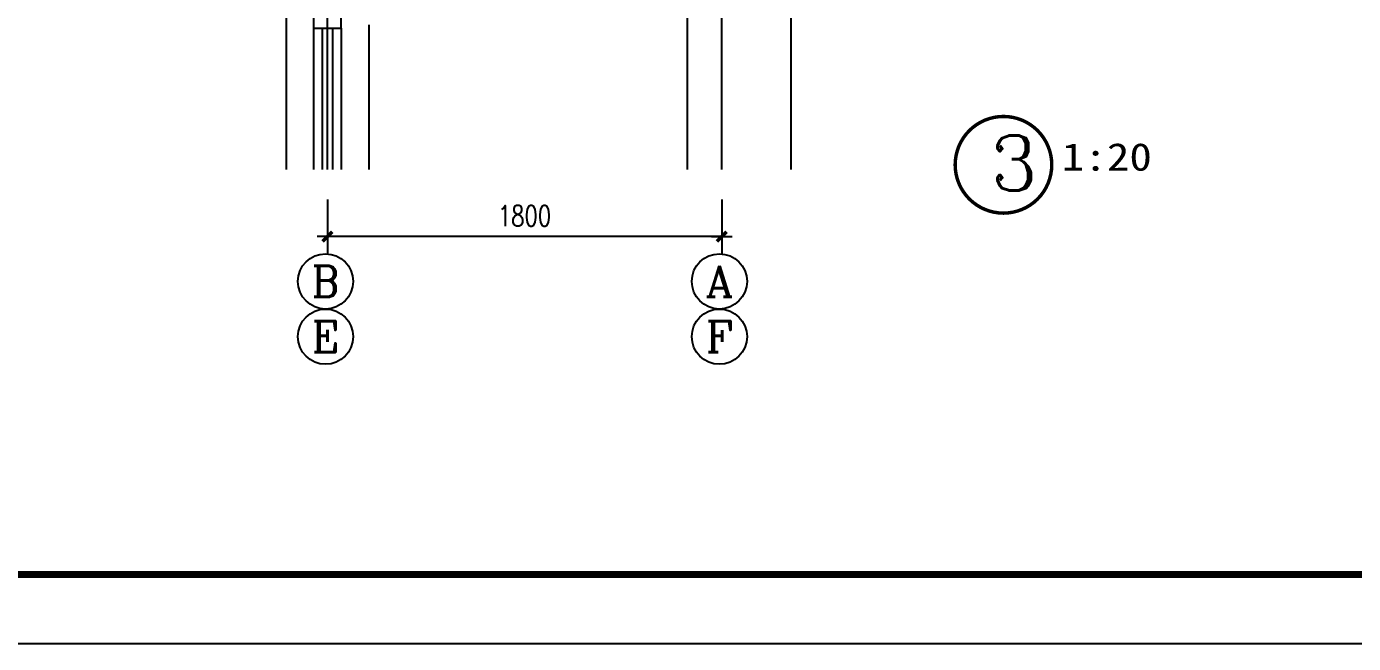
# Model space of a CAD drawing. Extents: x -105837 to 547563, y 466041 to 508041.
# Drawn here: x 447958 to 467191, y 466041 to 474975 of the extents above; entities that cross this region are included whole.
import ezdxf
from ezdxf.enums import TextEntityAlignment as Align

# ---------------------------------------------------------------- set-up
doc = ezdxf.new("R2010")
doc.units = 0
doc.header["$LTSCALE"] = 1000
doc.header["$MEASUREMENT"] = 0
doc.linetypes.add('ACAD_ISO04W100', pattern=[30.5, 24, -3, 0.5, -3])
doc.linetypes.add('DOTE', pattern=[2.42, 2, -0.2, 0.02, -0.2])
doc.layers.get('0').update_dxf_attribs({"linetype": 'CONTINUOUS'})
doc.layers.get('DEFPOINTS').update_dxf_attribs({"linetype": 'CONTINUOUS'})
for name, color, linetype in [('AXIS', 3, 'CONTINUOUS'), ('AXIS_TEXT', 7, 'CONTINUOUS'), ('DIM1', 3, 'CONTINUOUS'), ('DOTE', 1, 'DOTE'), ('MC', 151, 'CONTINUOUS'), ('PUB_DIM', 3, 'CONTINUOUS'), ('PUB_TEXT', 7, 'CONTINUOUS'), ('PUB_TITLE', 4, 'CONTINUOUS'), ('可见线', 151, 'CONTINUOUS')]:
    doc.layers.add(name, color=color, linetype=linetype)
doc.styles.add('-黑体', font='simhei.ttf')
doc.styles.add('COMPLEX', font='COMPLEX.shx')
doc.styles.add('DIM_FONT', font='SIMPLEX.shx', dxfattribs={"width": 0.75})
doc.styles.add('STK', font='COMPLEX.SHX', dxfattribs={"bigfont": 'STK.SHX'})
doc.dimstyles.new('DIMN', dxfattribs={"dimtxt": 300, "dimasz": 1, "dimexe": 250, "dimexo": 300, "dimgap": 150, "dimtad": 1, "dimdec": 0, "dimzin": 0, "dimdsep": 46, "dimtxsty": 'DIM_FONT', "dimblk": '_DIMX', "dimcen": 0.09, "dimclrt": 7, "dimadec": 0, "dimazin": 0, "dimtfac": 1, "dimtdec": 0, "dimtix": 1, "dimtmove": 2, "dimatfit": 3, "dimldrblk": '_DIMX', "dimfxl": 1, "dimtolj": 1, "dimtzin": 0, "dimarcsym": 0})

# ---------------------------------------------------------------- blocks, each defined once
blk = doc.blocks.new('_DIMX')
blk.add_line((-150, 0), (150, 0))
at = {"const_width": 50}
blk.add_lwpolyline([(-70, -70), (70, 70)], dxfattribs=at)
blk = doc.blocks.new('*D487')
at = {"layer": 'DEFPOINTS', "color": 0, "transparency": 16777216}
for p in [(452319, 472770), (458034, 472770), (452319, 471933)]:
    blk.add_point(p, dxfattribs=at)
at = {"layer": 'PUB_DIM', "color": 0, "lineweight": -2, "transparency": 16777216}
for p, q in [((452319, 472470), (452319, 471683)), ((458034, 472470), (458034, 471683)), ((458033, 471933), (452320, 471933))]:
    blk.add_line(p, q, dxfattribs=at)
at = {"layer": 'PUB_DIM', "color": 0, "lineweight": -2, "transparency": 16777216, "rotation": 180.000000000049}
blk.add_blockref('_DIMX', (452319, 471933), dxfattribs=at)
at = {"layer": 'PUB_DIM', "color": 0, "lineweight": -2, "transparency": 16777216}
blk.add_blockref('_DIMX', (458034, 471933), dxfattribs=at)
at = {"layer": 'PUB_DIM', "color": 7, "transparency": 16777216, "insert": (455177, 472233), "char_height": 300, "attachment_point": 5, "style": 'DIM_FONT'}
blk.add_mtext('\\A1;1800', dxfattribs=at)
blk = doc.blocks.new('_axiso')
blk.add_circle((0, 0), 0.5)
at = {"layer": 'AXIS_TEXT', "style": 'COMPLEX', "width": 1.041667}
blk.add_attdef('A', text='', height=0.56, dxfattribs=at).set_placement((-0.25, -0.28), (0.25, -0.28), align=Align.FIT)

msp = doc.modelspace()

# ---------------------------------------------------------------- linework, layer by layer
at = {"layer": 'DIM1', "color": 7, "linetype": 'Continuous', "const_width": 50, "elevation": 40323.92596}
msp.add_lwpolyline([(462817.99757, 472972.98302, -1), (461417.99757, 472972.98302, -1)], format="xyb", close=True, dxfattribs=at)
at = {"layer": 'DOTE', "linetype": 'ACAD_ISO04W100', "ltscale": 0.2}
for p, q in [((452319.42542, 472902.53845, 39141.87454), (452319.42542, 496074.78426, 39141.87454)), ((458034.02345, 472902.53845, 39141.87454), (458034.02345, 487121.87924, 39141.87454))]:
    msp.add_line(p, q, dxfattribs=at)
at = {"layer": 'MC'}
for p, q in [((452119.42541, 474950.17687, 39755.37057), (452119.42541, 472902.53845, 39755.37057)), ((452244.42541, 474950.17687, 39755.37057), (452244.42541, 472902.53845, 39755.37057)), ((452394.42541, 474950.17687, 39755.37057), (452394.42541, 472902.53845, 39755.37057)), ((452519.42541, 474950.17687, 39755.37057), (452519.42541, 472902.53845, 39755.37057))]:
    msp.add_line(p, q, dxfattribs=at)
at = {"layer": 'MC', "elevation": 39755.37057}
msp.add_lwpolyline([(452119.42541, 475300.17687), (452119.42541, 474950.17687), (452519.42541, 474950.17687), (452519.42541, 475300.17687)], dxfattribs=at)
at = {"layer": 'PUB_TITLE'}
msp.add_lwpolyline([(428763.01576, 466040.74173), (488163.01576, 466040.74173), (488163.01576, 508040.74173), (428763.01576, 508040.74173)], close=True, dxfattribs=at)
at = {"layer": 'PUB_TITLE', "const_width": 100}
msp.add_lwpolyline([(429763.01576, 467040.74173), (487163.01576, 467040.74173), (487163.01576, 507040.74173), (429763.01576, 507040.74173)], close=True, dxfattribs=at)
at = {"layer": '可见线'}
for p, q in [((457534.02345, 476450.17687, 39831.65023), (457534.02345, 472902.53845, 39831.65023)), ((459034.02345, 476428.4064, 39831.65023), (459034.02345, 472902.53845, 39831.65023)), ((451719.42542, 475200.17687, 39792.09055), (451719.42542, 472902.53845, 39279.82968)), ((452919.42542, 475000.17687, 39747.44727), (452919.42542, 472902.53845, 39279.82968))]:
    msp.add_line(p, q, dxfattribs=at)

# ---------------------------------------------------------------- block references
at = {"layer": 'AXIS'}
ref = msp.add_blockref('_axiso', (452291.97855, 471284.37556, 39831.65023), dxfattribs=dict(at, xscale=800, yscale=800, zscale=800))
ref.add_attrib('A', 'B', dxfattribs={"layer": 'AXIS_TEXT', "height": 448, "style": 'COMPLEX', "width": 1.102941}).set_placement((452091.97855, 471060.37556, 39831.65023), (452491.97855, 471060.37556, 39831.65023), align=Align.FIT)
at = {"layer": 'AXIS', "xscale": 800, "yscale": 800, "zscale": 800}
msp.add_blockref('_axiso', (458000.90607, 471284.33537, 39831.65023), dxfattribs=at).add_auto_attribs({'A': 'A'})
at = {"layer": 'AXIS'}
ref = msp.add_blockref('_axiso', (452291.97855, 470484.37556, 39831.65023), dxfattribs=dict(at, xscale=800, yscale=800, zscale=800))
ref.add_attrib('A', 'E', dxfattribs={"layer": 'AXIS_TEXT', "height": 448, "style": 'COMPLEX', "width": 1.171875}).set_placement((452091.97855, 470260.37556, 39831.65023), (452491.97855, 470260.37556, 39831.65023), align=Align.FIT)
ref = msp.add_blockref('_axiso', (458000.90607, 470484.33537, 39831.65023), dxfattribs=dict(at, xscale=800, yscale=800, zscale=800))
ref.add_attrib('A', 'F', dxfattribs={"layer": 'AXIS_TEXT', "height": 448, "style": 'COMPLEX', "width": 1.171875}).set_placement((457800.90607, 470260.33537, 39831.65023), (458200.90607, 470260.33537, 39831.65023), align=Align.FIT)

# ---------------------------------------------------------------- texts
at = {"layer": 'DIM1', "color": 7, "linetype": 'Continuous', "style": 'STK'}
msp.add_text('3', height=800, dxfattribs=at).set_placement((461929.41127, 472598.5485, 40323.92596))
at = {"layer": 'PUB_TEXT', "style": '-黑体', "width": 1.2}
msp.add_text('1:20', height=400, dxfattribs=at).set_placement((462963.44184, 472887.72434, 80647.85192))

# ---------------------------------------------------------------- dimensions: what is measured, and where the dimension line sits
at = {"layer": 'PUB_DIM'}
dim = msp.add_aligned_dim(p1=(458034.02345, 472769.86244, 39831.65023), p2=(452319.42542, 472769.86244, 39831.65023), distance=836.42965, text='1800', dimstyle='DIMN', dxfattribs=at)
dim.commit()
dim.dimension.update_dxf_attribs({"geometry": '*D487', "text_midpoint": (455176.72443, 472233.43279, 39831.65023)})

doc.saveas('drawing.dxf')
